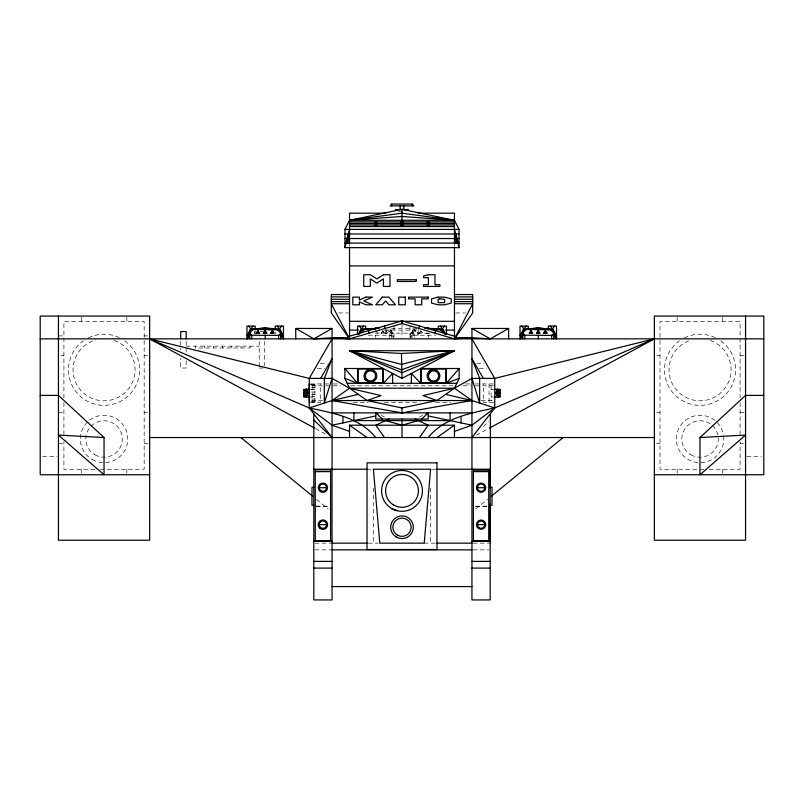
<?xml version="1.0" encoding="UTF-8"?>
<svg xmlns="http://www.w3.org/2000/svg" width="804" height="804" viewBox="0 0 804 804"><rect width="100%" height="100%" fill="white"/><g stroke="black" fill="none" stroke-linecap="round" stroke-linejoin="round"><path stroke-width="0.6" stroke-dasharray="4.02 3.01" d="M413.025 329.992L410.372 337.75L412.874 332.605L415.768 329.992L413.025 329.992L412.713 337.71M275.481 334.142L275.923 332.022M368.242 335.208L394.01 335.208L390.111 328.826L385.799 335.208L386.915 329.891M413.708 328.826L418.201 335.208L416.804 328.826L413.708 328.826L409.99 335.208L435.758 335.208M381.548 333.067L382.895 331.198L384.242 333.067M419.577 333.067L420.924 331.198L422.271 333.067M410.673 338.002L412.713 335.419L414.763 335.208L414.763 337.64M483.355 426.572L488.621 421.507M475.837 508.882L487.475 499.374M389.166 338.856L389.166 335.208L391.046 333.911L390.824 329.992L388.091 329.992L391.046 332.605L393.518 337.821M476.35 435.165L488.43 428.622M419.487 416.985L422.763 415.437M398.482 211.362L405.517 211.362M338.595 312.957L348.323 312.957M455.677 312.957L465.405 312.957M391.417 328.444L412.583 328.444M384.513 330.082L419.487 330.082M260.315 331.56L264.697 331.56M375.297 333.147L428.703 333.147M426.381 333.288L430.029 333.288M58.441 335.891L63.908 335.891M144.167 335.891L147.454 335.891M186.166 346.152L259.22 346.152M60.632 355.73L63.908 355.73M144.167 355.73L147.454 355.73M656.617 355.73L660.014 355.73M740.092 355.73L745.559 355.73M320.173 363.579L327.298 363.579M476.702 363.579L483.827 363.579M259.22 368.041L264.697 368.041M317.389 368.513L324.715 368.513M479.284 368.513L486.611 368.513M310.384 383.95L328.625 383.95M333.298 383.95L338.293 383.95M465.707 383.95L470.702 383.95M475.375 383.95L493.616 383.95M310.384 384.402L314.947 384.402M311.53 385.106L314.947 385.106M311.53 385.799L328.625 385.799M333.298 385.799L340.796 385.799M350.785 385.799L453.215 385.799M463.204 385.799L470.702 385.799M475.375 385.799L493.616 385.799M311.53 387.407L314.947 387.407M309.249 389.327L312.897 389.327M491.103 389.327L494.751 389.327M311.53 389.719L314.947 389.719M311.53 392.03L314.947 392.03M311.53 394.342L314.947 394.342M311.53 396.653L314.947 396.653M309.249 397.045L312.897 397.045M491.103 397.045L494.751 397.045M311.53 398.965L314.947 398.965M311.53 400.583L322.927 400.583M481.073 400.583L493.616 400.583M311.53 401.276L314.947 401.276M311.53 401.97L314.947 401.97M310.384 402.432L320.645 402.432L320.645 383.95M353.288 402.432L368.272 402.432M384.513 402.432L419.487 402.432M435.728 402.432L450.712 402.432M493.616 402.432L483.355 402.432L483.355 383.95M58.441 412.502L63.908 412.502M144.167 412.502L147.454 412.502M656.617 412.502L660.014 412.502M740.092 412.502L745.559 412.502M58.441 443.627L63.908 443.627M144.167 443.627L149.644 443.627M656.617 443.627L660.014 443.627M740.092 443.627L743.368 443.627M42.632 456.511L57.225 456.511M746.775 456.511L761.368 456.511M94.802 469.275L63.908 469.275L63.908 441.728M100.279 469.275L144.167 469.275L144.167 321.53L63.908 321.53L63.908 397.91M367.026 469.234L372.342 469.234M431.979 469.234L435.728 469.234M703.801 469.275L660.014 469.275L660.014 321.53L740.092 321.53L740.092 397.91M709.198 469.275L740.092 469.275L740.092 441.728M316.243 506.198L328.404 506.198M475.596 506.198L487.757 506.198M316.243 506.671L328.404 506.671M475.636 506.671L487.917 506.671M315.027 543.152L330.836 543.152M368.272 543.152L378.262 543.152M424.21 543.152L435.728 543.152M473.164 543.152L488.973 543.152M315.027 549.856L330.836 549.856M473.164 549.856L488.973 549.856M389.166 335.208L391.216 335.419L394.01 338.856M381.237 415.437L384.513 416.985M315.57 428.622L326.555 434.572M412.874 333.911L414.763 335.208M316.525 499.374L328.163 508.882M375.709 330.756L377.568 333.288M390.824 329.992L393.608 337.75M254.255 330.957L254.958 334.142M391.046 333.911L391.216 337.71M740.092 402.633L740.092 434.22M722.756 317.158L722.756 321.53M722.756 469.275L722.756 473.656M677.159 317.158L677.159 321.53M677.159 469.275L677.159 473.656M491.103 385.799L491.103 400.583M489.053 383.95L489.053 402.432M454.461 244.235L454.461 246.516M430.592 488.028L430.592 543.152M428.23 335.208L428.23 337.64M418.201 329.509L418.201 335.208M409.99 326.092L409.99 337.64M402 323.54L402 337.68M394.01 326.092L394.01 337.64M385.799 329.509L385.799 335.208M375.769 335.208L375.769 337.64M373.408 488.028L373.408 543.152M349.539 244.235L349.539 246.516M314.947 383.95L314.947 402.432M312.897 385.799L312.897 400.583M264.697 341.288L264.697 365.609M259.22 341.288L259.22 366.825M255.19 330.655L255.19 334.072M250.094 346.152L250.094 347.981L195.302 347.981L195.302 346.152M240.959 346.152L240.959 347.981M231.823 346.152L231.823 347.981M222.698 346.152L222.698 347.981M213.562 346.152L213.562 347.981M204.437 346.152L204.437 347.981M186.166 341.288L186.166 352.232M186.166 360.745L186.166 368.041L180.699 368.041L180.699 358.313M180.699 341.288L180.699 349.8M126.841 317.158L126.841 321.53M126.841 469.275L126.841 473.656M81.244 317.158L81.244 321.53M81.244 469.275L81.244 473.656M63.908 402.633L63.908 434.22M720.766 340.876A35.567 35.567 0 0 1 726.535 393.528A35.567 35.567 0 0 1 673.561 393.528A35.567 35.567 0 0 1 679.34 340.876M684.304 337.891A35.567 35.567 0 0 1 715.791 337.891M723.6 436.23A23.708 23.708 0 0 1 691.028 460.913A23.708 23.708 0 0 1 685.239 420.462A23.708 23.708 0 0 1 723.429 435.014M124.751 340.876A35.567 35.567 0 0 1 130.529 393.528A35.567 35.567 0 0 1 77.556 393.528A35.567 35.567 0 0 1 83.325 340.876M88.299 337.891A35.567 35.567 0 0 1 119.786 337.891M710.284 340.514A31.004 31.004 0 0 1 724.997 388.201A31.004 31.004 0 0 1 675.099 388.201A31.004 31.004 0 0 1 689.812 340.514M114.248 340.504A31.004 31.004 0 0 1 128.55 388.794A31.004 31.004 0 0 1 78.219 386.965A31.004 31.004 0 0 1 95.988 339.841M382.895 330.756L381.066 333.288L384.714 333.288L382.895 330.756M420.924 330.756L419.095 333.288L422.743 333.288L420.924 330.756M92.189 459.516A23.708 23.708 0 0 0 127.756 438.974A23.708 23.708 0 0 0 92.189 418.442A23.708 23.708 0 0 0 92.189 459.516M94.922 454.773A18.241 18.241 0 0 0 122.278 438.974A18.241 18.241 0 0 0 94.922 423.185A18.241 18.241 0 0 0 94.922 454.773M690.927 454.773A18.241 18.241 0 0 0 718.294 438.974A18.241 18.241 0 0 0 690.927 423.185A18.241 18.241 0 0 0 690.927 454.773"/><path stroke-width="1.21" d="M488.731 541.363L488.731 469.797L473.415 469.787L473.415 541.363M265.129 328.826L274.345 328.826L265.169 327.911L255.732 328.826L265.139 328.464M375.679 328.826L366.282 328.826L379.156 328.253M538.167 328.826L538.208 327.911L538.167 328.826L547.373 328.826L538.208 327.911L528.771 328.826L538.167 328.464M375.679 328.826L375.719 327.911L375.679 328.826L361.237 328.826L359.388 326.092M275.249 329.509L275.249 326.092L283.46 326.092L283.46 338.856L280.274 329.992L254.456 329.409L250.014 329.992L249.702 338.856M363.297 329.992L360.564 329.992L360.413 332.605L365.006 329.409L373.307 329.409M548.288 329.509L548.288 326.092L556.499 326.092L556.499 338.856L553.313 329.992L527.494 329.409L523.052 329.992L522.741 338.856M348.685 243.099L349.248 233.974M346.966 243.099L348.685 233.974M309.249 402.432L309.249 383.95M344.976 247.652L344.976 229.411L349.539 220.296L402 209.352L454.461 220.296L459.024 229.411L459.024 247.652L344.976 247.652L349.539 229.411M345.831 243.099L348.182 233.974M349.539 294.535L331.298 294.535L331.298 312.957L349.539 338.856L348.815 336.404L401.286 321.087L402 323.54L454.461 338.856L455.185 336.404L402.714 321.087L402 323.54L349.539 338.856L332.052 337.76L313.902 338.856L295.751 328.464L295.751 338.856M418.814 328.444L419.527 325.992M434.914 333.147L435.637 330.695M254.456 329.409L254.637 328.826M365.006 329.409L365.187 328.826M527.494 329.409L527.675 328.826M489.535 428.029L654.356 338.856L494.751 378.403L471.948 378.403L454.461 388.201L436.974 400.533L402 407.97L367.026 400.533L349.539 388.201L332.052 378.403L324.344 403.045L324.344 378.403L332.052 358.634L320.645 378.403M250.014 329.992L246.979 338.856L249.702 335.419L251.752 335.208L280.666 335.419L283.46 338.856L280.506 332.605L280.274 329.992M359.046 334.424L360.564 329.992M523.052 329.992L520.017 338.856L522.741 335.419L524.781 335.208L553.705 335.419L556.499 338.856L553.534 332.605L553.313 329.992M306.525 389.327L303.771 390.292L305.892 390.292L306.525 389.327L304.796 390.292L304.796 396.081L306.525 397.045L305.892 396.081L303.771 396.081L306.525 397.045M497.475 397.045L499.204 396.081L498.108 396.081L497.475 397.045L500.229 396.091L499.204 396.081L498.862 395.116L498.862 391.257L499.204 390.292L500.229 390.302L497.475 389.327L498.108 390.292L499.204 390.292L497.475 389.327M411.367 383.297L411.367 373.458L420.733 383.297L420.733 368.513L459.144 368.513L459.144 378.403L454.461 388.201L422.984 395.598L436.974 400.533M508.62 338.856L508.62 328.464L490.279 338.856L471.948 337.76L454.461 338.856L472.702 303.751L454.461 303.751M332.052 338.856L309.249 378.403L309.249 407.97L332.052 437.537L313.811 419.989M246.979 335.208L252.938 326.092M358.132 334.162L363.488 326.092M520.017 335.208L525.977 326.092M454.461 338.856L472.702 312.957L472.702 294.535L454.461 294.535M419.487 437.537L428.23 425.205L415.115 419.035M281.511 326.092L279.571 328.826L250.697 328.826L248.838 326.092M444.522 326.092L442.572 328.826L424.643 328.253M554.549 326.092L552.599 328.826L523.726 328.826L521.876 326.092M471.948 437.537L494.751 407.97L654.356 338.856M305.138 391.257L306.646 389.327M497.354 397.045L498.862 395.116M391.598 204.065L390.141 205.884L413.859 205.884L412.402 204.065L391.598 204.065L391.598 205.884M427.939 374.986L431.939 370.363M446.341 368.513L446.341 383.297L459.144 368.513M421.678 419.035L428.23 412.874L428.23 419.035L375.769 419.035L375.769 412.874L377.95 413.899M428.23 437.537C444.351 417.497 471.043 413.035 494.751 407.97L494.751 378.403L471.948 338.856M699.962 437.537L745.559 435.075L699.962 474.752L699.962 437.537L745.559 395.407L763.8 395.407M252.757 329.992L249.863 332.605L246.979 338.856L246.979 326.092L255.19 326.092L255.19 329.509M525.786 329.992L522.901 332.605L520.017 338.856L520.017 326.092L528.228 326.092L528.228 329.509M491.355 496.199L563.152 437.537M365.931 371.378L367.257 370.363A6.402 6.402 0 0 1 376.865 375.91A6.402 6.402 0 0 1 367.257 381.458A6.402 6.402 0 0 1 367.257 370.363M429.014 371.378L430.341 370.363A6.402 6.402 0 0 1 439.939 375.91A6.402 6.402 0 0 1 430.341 381.458A6.402 6.402 0 0 1 430.341 370.363M454.461 431.376L471.948 425.205L494.751 407.97L471.948 400.533L445.717 394.372M471.948 400.533L332.052 400.533L349.539 388.201L454.461 388.201L471.948 400.533L402 412.874L332.052 400.533L309.249 407.97L149.644 338.856L309.249 378.403L332.052 378.403M436.974 437.537L454.461 425.205L454.461 437.537M277.541 329.992L280.506 332.605L280.506 333.911L278.616 335.208L278.616 338.856M550.579 329.992L553.534 332.605L553.534 333.911L551.655 335.208L551.655 338.856M313.902 338.856L332.052 328.464L332.052 599.935L313.811 599.935L313.811 413.889M402 378.403L454.461 350.725L349.539 350.725L402 378.403L401.457 353.458L349.539 350.725L402 372.744L454.461 350.725L401.457 353.458M388.885 419.035L375.769 425.205L384.513 437.537M426.05 413.899L428.23 412.874M446.341 383.297L459.144 378.403M367.026 400.533L381.016 395.598L349.539 388.201L344.856 378.403L344.856 368.513L383.267 368.513L383.267 383.297L392.633 373.458L392.633 383.297M418.392 420.582L402 425.205L385.608 420.582M332.052 400.533L358.282 394.372M375.769 437.537C359.649 417.497 332.956 413.035 309.249 407.97L332.052 425.205L375.769 415.949M349.539 220.296L402 213.181L454.461 220.296L349.539 220.296L402 216.467L454.461 220.296M255.732 328.826L265.149 328.283L274.345 328.826M366.282 328.826L377.991 328.414M425.808 328.414L437.356 328.826M528.771 328.826L538.188 328.283L547.373 328.826M395.437 209.532L408.563 209.532M385.759 213.181L349.539 213.181L349.539 243.099M418.241 213.181L454.461 213.181L454.461 243.099M349.539 221.884L454.461 221.884M349.539 223.472L454.461 223.472M349.539 224.959L454.461 224.959M349.539 226.547L454.461 226.547M344.976 229.411L459.024 229.411M344.976 233.974L459.024 233.974M344.976 238.537L347.006 238.537M347.83 238.537L348.966 238.537M349.539 238.537L459.024 238.537M344.976 243.099L459.024 243.099M349.539 265.893L454.461 265.893M331.298 296.907L349.539 296.907M454.461 296.907L472.702 296.907M331.298 299.279L349.539 299.279M454.461 299.279L472.702 299.279M331.298 301.651L349.539 301.651M454.461 301.651L472.702 301.651M349.539 303.751L331.298 303.751L349.539 338.856M401.286 321.087L402.714 321.087M349.539 321.298L454.461 321.298M295.751 328.464L332.052 328.464M436.974 469.234L490.189 469.234L490.189 599.935L471.948 599.935L471.948 328.464L508.62 328.464M430.522 329.409L443.285 329.992L444.883 334.424M349.539 330.082L358.282 330.082M445.717 330.082L454.461 330.082M332.052 337.76L349.539 337.76M454.461 337.76L471.948 337.76M40.2 338.856L763.8 338.856M347.197 383.297L456.803 383.297M309.249 389.327L303.771 389.327L303.771 397.045L309.249 397.045M494.751 389.327L500.229 389.327L500.229 397.045L494.751 397.045M303.771 393.186L305.138 393.186M498.862 393.186L500.229 393.186M40.2 395.407L58.441 395.407L104.038 437.537L104.038 474.752L58.441 435.075L104.038 437.537M332.052 412.874L471.948 412.874M349.539 437.537L349.539 425.205L454.461 425.205M149.644 437.537L654.356 437.537M313.811 469.234L367.026 469.234M315.268 471.626L330.585 471.626M473.415 471.626L488.731 471.626L488.731 469.797L473.415 469.787M149.644 474.752L40.2 474.752L40.2 316.062L149.644 316.062L149.644 540.238L58.441 540.238L58.441 316.062M654.356 474.752L763.8 474.752L763.8 316.062L654.356 316.062L654.356 540.238L745.559 540.238L745.559 316.062M313.811 487.254L311.982 487.254L311.982 505.274L313.811 505.274M490.189 487.254L492.018 487.254L492.018 505.274L490.189 505.274M318.304 487.716L327.55 487.716A4.623 4.623 0 0 0 320.615 483.717A4.623 4.623 0 0 0 320.615 491.716A4.623 4.623 0 0 0 327.55 487.716M476.45 487.716L485.696 487.716A4.623 4.623 0 0 0 478.762 483.717A4.623 4.623 0 0 0 478.762 491.716A4.623 4.623 0 0 0 485.696 487.716M319.278 524.67L326.575 524.67A3.648 3.648 0 0 1 321.108 527.836A3.648 3.648 0 0 1 321.108 521.515A3.648 3.648 0 0 1 326.575 524.67M476.45 524.67L485.696 524.67A4.623 4.623 0 0 1 478.762 528.67A4.623 4.623 0 0 1 478.762 520.67A4.623 4.623 0 0 1 485.696 524.67M315.268 540.76L330.585 540.76M473.415 540.76L488.731 540.76M313.811 541.313L332.052 541.313M471.948 541.313L490.189 541.313M332.052 543.152L367.026 543.152M436.974 543.152L471.948 543.152M332.052 549.856L471.948 549.856M313.811 561.393L332.052 561.393M471.948 561.393L490.189 561.393M313.811 568.096L332.052 568.096M471.948 568.096L490.189 568.096M332.052 586.568L471.948 586.568M428.23 415.949L471.948 425.205M332.052 425.205L349.539 431.376M344.856 378.403L357.659 383.297L357.659 368.513M391.789 508.57A20.432 20.432 0 0 0 422.432 490.882A20.432 20.432 0 0 0 391.789 473.194A20.432 20.432 0 0 0 391.789 508.57L396.714 510.62M149.644 338.856L314.464 428.029M471.948 328.464L490.279 338.856M522.901 333.911L524.781 335.208L524.781 338.856M249.863 333.911L251.752 335.208L251.752 338.856M349.539 425.205L367.026 437.537M240.848 437.537L312.645 496.199M440.552 329.992L443.517 332.605L443.285 329.992M375.769 412.874L382.322 419.035M344.856 368.513L357.659 383.297M550.449 326.092L556.499 335.208M440.421 326.092L445.838 334.162M277.41 326.092L283.46 335.208M497.354 389.327L498.862 391.257M305.138 395.116L306.646 397.045M364.916 379.106L365.931 380.433M483.355 378.403L471.948 358.634L479.656 378.403L479.656 403.045L471.948 378.403M548.65 328.826L548.851 329.409M438.632 328.826L438.823 329.409M275.621 328.826L275.822 329.409M384.473 325.992L385.186 328.444M368.363 330.695L369.086 333.147M455.818 233.974L458.169 243.099M454.461 229.411L459.024 247.652M455.315 233.974L457.034 243.099M553.534 333.911L553.705 338.856M280.506 333.911L280.666 338.856M454.752 233.974L455.315 243.099M538.258 335.208L538.258 338.856M497.485 391.528L497.485 394.844M490.38 413.648L490.38 488.068M490.38 504.188L490.38 543.152M461.024 416.723L461.024 422.894M454.461 247.652L454.461 336.353M450.089 412.874L450.089 420.582L353.911 420.582L353.911 412.874M446.471 334.072L446.471 326.092L438.26 326.092L438.26 329.509M429.145 221.884L429.145 223.472M429.145 224.959L429.145 226.547M427.316 221.884L427.316 223.472M427.316 224.959L427.316 226.547M412.402 204.065L412.402 205.884M403.819 205.884L403.819 209.532M402.915 221.884L402.915 223.472M402.915 224.959L402.915 226.547M402 209.352L402 213M402 213.181L402 220.296M402 407.97L402 412.874M402 419.035L402 437.537M401.085 221.884L401.085 223.472M401.085 224.959L401.085 226.547M400.181 205.884L400.181 209.532M376.684 221.884L376.684 223.472M376.684 224.959L376.684 226.547M374.855 221.884L374.855 223.472M374.855 224.959L374.855 226.547M365.74 329.509L365.74 326.092L357.529 326.092L357.529 334.072M349.539 247.652L349.539 336.353M342.976 416.723L342.976 422.894M330.585 541.363L330.585 469.787L315.268 469.787L315.268 541.363M306.515 391.528L306.515 394.844M265.219 335.208L265.219 338.856M186.166 338.856L186.166 331.56L180.699 331.56L180.699 338.856M265.169 327.911L265.139 328.826L265.169 327.911M428.18 327.911L428.15 328.826L428.18 327.911M430.592 469.234L424.21 543.152L379.789 543.152L373.408 469.234L430.592 469.234M306.314 392.955C307.429 396.432 309.027 390.493 306.314 392.955M306.666 391.116C307.329 393.196 308.304 389.669 306.666 391.116M306.495 392.995C307.379 395.789 308.656 391.035 306.495 392.995M306.847 391.166L307.55 391.347L306.847 391.166M306.666 394.975C307.339 397.065 308.294 393.498 306.666 394.975M306.847 395.025L307.51 395.297L306.877 394.935M495.927 392.955C497.043 396.432 498.631 390.493 495.927 392.955M496.098 392.995C496.993 395.789 498.269 391.035 496.098 392.995M496.279 391.116C496.912 393.206 497.957 389.638 496.279 391.116M496.45 391.166L497.153 391.347L496.45 391.166M496.279 394.975C496.942 397.065 497.897 393.498 496.279 394.975M496.45 395.025L497.123 395.297L496.49 394.935M265.159 330.756L263.37 333.288L267.018 333.288L265.159 330.756M265.169 331.198L263.843 333.067L266.536 333.067L265.169 331.198M538.198 330.756L536.409 333.288L540.057 333.288L538.198 330.756M538.198 331.198L536.881 333.067L539.574 333.067L538.198 331.198M257.913 330.756L256.084 333.288L259.732 333.288L257.913 330.756M272.345 330.756L270.526 333.288L274.174 333.288L272.345 330.756M530.952 330.756L529.122 333.288L532.771 333.288L530.952 330.756M545.383 330.756L543.554 333.288L547.202 333.288L545.383 330.756M257.913 331.198L256.566 333.067L259.26 333.067L257.913 331.198M272.345 331.198L270.998 333.067L273.702 333.067L272.345 331.198M530.952 331.198L529.595 333.067L532.298 333.067L530.952 331.198M545.383 331.198L544.037 333.067L546.73 333.067L545.383 331.198M382.332 297.128L375.769 304.806L382.332 304.806L385.608 300.967L388.885 304.806L395.457 304.806L388.885 297.128L382.332 297.128M383.418 274.737L376.865 278.918L370.302 274.737L363.75 274.737L363.75 286.435L370.302 286.435L370.302 278.918L376.865 283.098L383.418 278.918L383.418 286.435L389.98 286.435L389.98 274.737L383.418 274.737M365.931 297.128L359.368 300.003L359.368 297.128L352.815 297.128L352.815 304.806L359.368 304.806L359.368 301.922L365.931 304.806L372.493 304.806L363.75 300.967L372.493 297.128L365.931 297.128M454.461 350.725L401.457 369.81L349.539 350.725L401.457 364.403L454.461 350.725M438.09 297.128L431.527 298.847L431.527 303.088L438.09 304.806L444.642 304.806L451.205 303.088L451.205 298.847L444.642 297.128L438.09 297.128M439.728 298.847L438.09 299.269L438.09 302.656L444.642 302.656L444.642 299.269L439.728 298.847M428.411 274.737L423.497 275.933L423.497 277.651L428.411 277.651L428.411 284.716L423.497 284.716L423.497 286.435L439.899 286.435L439.899 284.716L434.984 284.716L434.984 274.737L428.411 274.737M416.211 279.732L397.276 279.732L397.276 281.45L416.211 281.45L416.211 279.732M405.296 297.128L398.734 297.128L398.734 304.806L405.296 304.806L405.296 297.128M428.251 297.128L408.573 297.128L408.573 298.847L415.125 298.847L415.125 304.806L421.688 304.806L421.688 298.847L428.251 298.847L428.251 297.128M382.865 368.976L358.051 368.976L358.051 382.835L382.865 382.835L382.865 368.976M445.949 368.976L421.135 368.976L421.135 382.835L445.949 382.835L445.949 368.976M436.974 462.853L367.026 462.853L367.026 549.534L436.974 549.534L436.974 462.853M366.845 379.518A5.105 5.105 0 0 0 375.398 377.227A5.105 5.105 0 0 0 369.136 370.976A5.105 5.105 0 0 0 366.845 379.518M429.929 379.518A5.105 5.105 0 0 0 438.471 377.227A5.105 5.105 0 0 0 432.22 370.976A5.105 5.105 0 0 0 429.929 379.518M479.244 527.836A3.648 3.648 0 0 0 484.722 524.67A3.648 3.648 0 0 0 479.244 521.515A3.648 3.648 0 0 0 479.244 527.836M319.57 528.027A4.744 4.744 0 0 0 327.509 525.896A4.744 4.744 0 0 0 321.7 520.087A4.744 4.744 0 0 0 319.57 528.027M321.108 490.872A3.648 3.648 0 0 0 326.575 487.716A3.648 3.648 0 0 0 321.108 484.551A3.648 3.648 0 0 0 321.108 490.872M479.244 490.872A3.648 3.648 0 0 0 484.722 487.716A3.648 3.648 0 0 0 479.244 484.551A3.648 3.648 0 0 0 479.244 490.872M396.342 537.022A11.306 11.306 0 0 0 413.306 527.233A11.306 11.306 0 0 0 396.342 517.434A11.306 11.306 0 0 0 396.342 537.022M393.789 505.103A16.412 16.412 0 0 0 418.412 490.882A16.412 16.412 0 0 0 393.789 476.661A16.412 16.412 0 0 0 393.789 505.103M397.437 535.132A9.115 9.115 0 0 0 411.115 527.233A9.115 9.115 0 0 0 397.437 519.334A9.115 9.115 0 0 0 397.437 535.132"/></g></svg>
